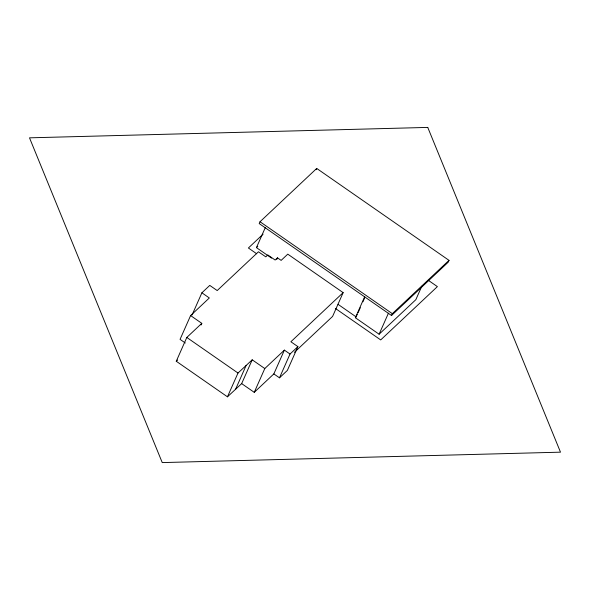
<?xml version="1.0" encoding="UTF-8"?>
<svg xmlns="http://www.w3.org/2000/svg" width="590" height="590" viewBox="0 0 590 590"><rect width="100%" height="100%" fill="white"/><g stroke="black" fill="none" stroke-linecap="round" stroke-linejoin="round"><path stroke-width="0.89" d="M192.082 314.949L201.898 292.802L209.325 297.965L190.607 315.569L180.061 339.361L185.29 342.997M201.898 292.802L209.775 285.398L217.201 290.56L258.442 251.782L265.795 256.842L267.816 254.946L275.139 260.035L277.477 257.837L281.142 260.382L287.773 254.15L343.144 292.625L290.885 341.757L297.906 346.632L290.029 354.037L284.387 350.121L264.792 368.544L252.203 359.819L241.664 383.611L227.452 396.819L176.263 361.25L186.801 337.451L201.81 323.35L190.607 315.569M201.079 324.994L201.81 323.35M260.028 221.744L259.209 223.588L391.509 315.51L448.201 262.203L449.02 260.36L316.719 168.438L260.028 221.744L392.328 313.673L449.02 260.36M271.548 258.125L256.436 247.623L265.382 227.423M316.174 169.662L316.719 168.438M276.754 259.482L277.477 257.837M227.452 396.819L237.999 373.028L252.203 359.819M235.535 389.378L246.074 365.579M241.664 383.611L254.246 392.335L264.792 368.544M254.246 392.335L273.841 373.913L284.387 350.121M273.841 373.913L279.483 377.829L290.029 354.037M297.906 346.632L287.36 370.424L279.483 377.829M343.144 292.625L332.598 316.417L294.41 352.326M421.806 286.216L415.839 299.683L379.104 334.228L355.372 317.73L364.694 296.689M355.372 317.73L357.326 314.418M358.071 312.737L360.306 307.685M362.916 301.792L364.413 298.429M379.104 334.228L388.434 313.187M391.509 315.51L392.328 313.673M263.066 234.193L248.397 247.992L256.709 253.774M256.436 247.623L257.778 246.362M176.263 361.25L177.568 360.018M428.318 280.309L437.389 286.615L380.698 339.921L335.334 308.4M338.063 304.344L356.205 316.948M186.801 337.451L237.999 373.028M427.757 127.41L29.5 137.831L162.243 462.59L560.5 452.169L427.757 127.41"/></g></svg>
